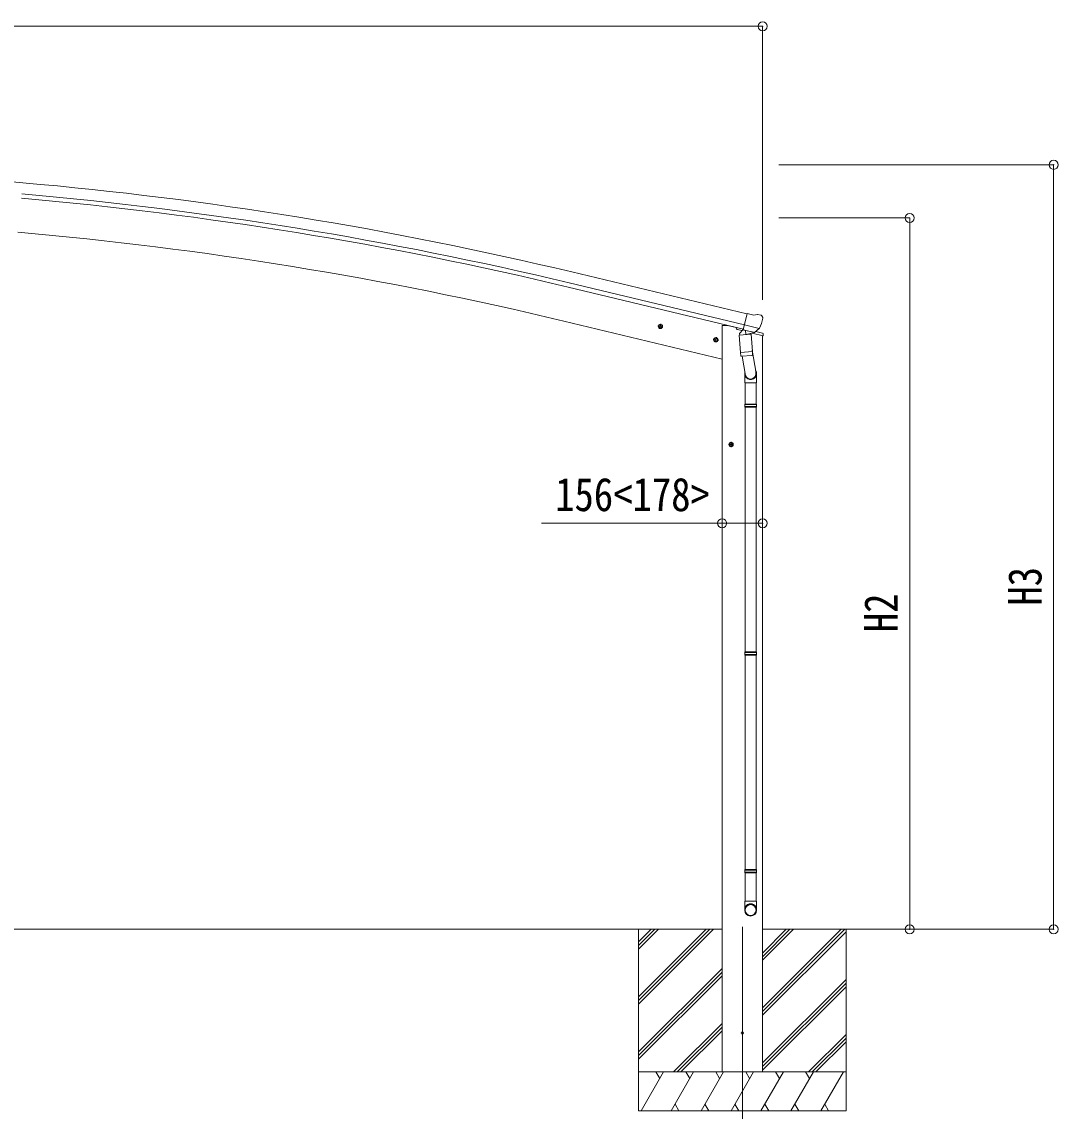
# Model space of a CAD drawing. Units: millimetres at full size, sheet at 1:35; details may follow other scales. Extents: x -9783 to 9892, y -6828 to 6752.
# Drawn here: x -3295 to 701, y -1671 to 2533 of the extents above; entities that cross this region are included whole.
import ezdxf
from ezdxf.enums import TextEntityAlignment as Align

# ---------------------------------------------------------------- set-up
doc = ezdxf.new("R2010")
doc.units = ezdxf.units.MM
doc.header["$LTSCALE"] = 35
doc.header["$PDMODE"] = 32
doc.header["$PDSIZE"] = 35
for name, color, linetype, lineweight in [('0-0_0', 7, 'Continuous', 9), ('0-1_本体', 4, 'Continuous', 9), ('0-2_部品', 7, 'Continuous', 9), ('0-8_PARTS2', 2, 'Continuous', 9), ('0-A_寸法', 6, 'Continuous', 9)]:
    doc.layers.add(name, color=color, linetype=linetype, lineweight=lineweight)
doc.styles.add('ＭＳ ゴシック', font='')
doc.styles.get('ＭＳ ゴシック').set_extended_font_data('MS Gothic')

msp = doc.modelspace()

# ---------------------------------------------------------------- linework, layer by layer
at = {"layer": '0-0_0'}
for p, q in [((-7464.33, -968.88), (-595.36, -968.88)), ((-916.91, -968.88), (-916.91, -1668.88)), ((-916.91, -1229.61), (-656.18, -968.88)), ((-916.91, -1243.75), (-642.04, -968.88)), ((-916.91, -1257.89), (-627.89, -968.88)), ((-916.91, -1045.76), (-840.03, -968.88)), ((-916.91, -1031.62), (-854.17, -968.88)), ((-916.91, -1017.47), (-868.33, -968.89)), ((-868.32, -968.89), (-868.31, -968.88)), ((-439.16, -1088.51), (-319.53, -968.88)), ((-439.16, -1074.37), (-333.67, -968.88)), ((-439.16, -1060.23), (-347.81, -968.88)), ((-439.16, -1272.36), (-135.69, -968.89)), ((-439.16, -1286.5), (-121.55, -968.89)), ((-439.16, -1300.64), (-116.91, -978.39)), ((-438.66, -968.88), (-3.48, -968.88)), ((-116.91, -968.88), (-116.91, -1668.88)), ((-916.91, -1441.74), (-594.66, -1119.49)), ((-916.91, -1455.88), (-594.66, -1133.63)), ((-916.91, -1470.02), (-594.66, -1147.77)), ((-439.16, -1484.49), (-116.91, -1162.24)), ((-439.16, -1498.63), (-116.91, -1176.38)), ((-439.16, -1512.77), (-116.91, -1190.52)), ((-781.92, -1518.88), (-594.66, -1331.62)), ((-767.77, -1518.88), (-594.66, -1345.76)), ((-753.63, -1518.88), (-594.66, -1359.9)), ((-261.42, -1518.88), (-116.91, -1374.37)), ((-247.27, -1518.88), (-116.91, -1388.51)), ((-233.13, -1518.88), (-116.91, -1402.65)), ((-116.91, -1518.88), (-916.91, -1518.88)), ((-906.62, -1668.88), (-820.02, -1518.88)), ((-835.02, -1544.86), (-850.02, -1518.88)), ((-791.15, -1668.88), (-704.55, -1518.88)), ((-719.55, -1544.86), (-734.55, -1518.88)), ((-675.68, -1668.88), (-589.08, -1518.88)), ((-604.08, -1544.86), (-619.08, -1518.88)), ((-560.21, -1668.88), (-473.61, -1518.88)), ((-488.61, -1544.86), (-503.61, -1518.88)), ((-444.74, -1668.88), (-358.14, -1518.88)), ((-373.14, -1544.86), (-388.14, -1518.88)), ((-329.27, -1668.88), (-242.67, -1518.88)), ((-272.67, -1518.88), (-257.67, -1544.86)), ((-213.8, -1668.88), (-127.2, -1518.88)), ((-916.91, -1668.88), (-116.91, -1668.88)), ((-776.15, -1642.9), (-761.15, -1668.88)), ((-660.68, -1642.9), (-645.68, -1668.88)), ((-545.21, -1642.9), (-530.21, -1668.88)), ((-429.74, -1642.9), (-414.74, -1668.88)), ((-314.27, -1642.9), (-299.27, -1668.88)), ((-198.8, -1642.9), (-183.8, -1668.88))]:
    msp.add_line(p, q, dxfattribs=at)
at = {"layer": '0-1_本体'}
for p, q in [((-3982.69, 1971.5), (-3291.27, 1911.27)), ((-498.68, 1405.35), (-1174.36, 1567.3)), ((-508.76, 1363.37), (-1184.43, 1525.32)), ((-512.68, 1347.01), (-1188.35, 1508.96)), ((-594.16, 1231.12), (-1204.97, 1377.76)), ((-594.49, 1361.12), (-594.49, -1518.88)), ((-438.49, 1322.15), (-438.49, -1518.88))]:
    msp.add_line(p, q, dxfattribs=at)
msp.add_lwpolyline([(-594.49, 1361.12), (-574.49, 1361.12), (-540.65, 1353)], dxfattribs=at)
for centre, radius, start, end in [((-4547.12, -12503.95), 14469.82, 76.52099, 85.02099), ((-4547.12, -12503.95), 14409.82, 76.52099, 85.02099), ((-4547.12, -12503.95), 14426.65, 76.52099, 85.02099), ((-4564.54, -12617.05), 14392.42, 76.50111, 84.99887)]:
    msp.add_arc(centre, radius, start, end, dxfattribs=at)
at = {"layer": '0-2_部品'}
for p, q in [((-472.28, 1401.06), (-498.21, 1407.29)), ((-472.28, 1401.06), (-459.02, 1403.76)), ((-444.54, 1400.58), (-457.72, 1403.74)), ((-441.44, 1398.33), (-437.59, 1392.03)), ((-437.22, 1389.75), (-437.5, 1388.6)), ((-822.96, 1355.06), (-842.41, 1359.73)), ((-839.98, 1359.15), (-834.82, 1364.59)), ((-837.85, 1351.95), (-839.98, 1359.15)), ((-835.02, 1347.67), (-830.35, 1367.12)), ((-834.82, 1364.59), (-827.52, 1362.84)), ((-827.52, 1362.84), (-825.39, 1355.64)), ((-540.65, 1353.78), (-540.65, 1350.46)), ((-517.93, 1341.06), (-536.82, 1345.6)), ((-513.94, 1345.66), (-527.25, 1330.34)), ((-512.99, 1345.72), (-513.94, 1345.66)), ((-451.28, 1349.44), (-508.78, 1363.25)), ((-468.13, 1334.53), (-451.75, 1349.03)), ((-609.13, 1303.31), (-628.58, 1307.98)), ((-626.16, 1307.4), (-620.99, 1312.84)), ((-624.02, 1300.2), (-626.16, 1307.4)), ((-621.19, 1295.92), (-616.52, 1315.37)), ((-620.99, 1312.84), (-613.69, 1311.09)), ((-613.69, 1311.09), (-611.56, 1303.89)), ((-528.35, 1323.89), (-482.66, 1327.08)), ((-523.68, 1257.05), (-528.35, 1323.89)), ((-527.25, 1330.34), (-526.81, 1324)), ((-509.91, 1343.25), (-511.44, 1343.62)), ((-473.2, 1334.44), (-509.91, 1343.25)), ((-503.96, 1341.43), (-502.94, 1326.82)), ((-475.75, 1332.43), (-501.56, 1325.99)), ((-484.44, 1330.26), (-484.21, 1326.98)), ((-482.66, 1327.08), (-477.99, 1260.25)), ((-436.1, 1321.42), (-478.8, 1331.67)), ((-470.84, 1333.97), (-478.36, 1335.77)), ((-475.04, 1334.21), (-474.99, 1333.47)), ((-471.67, 1334.07), (-473.2, 1334.44)), ((-464.6, 1337.52), (-438.4, 1331.23)), ((-436.1, 1328.31), (-436.1, 1321.42)), ((-478.33, 1265.13), (-463.81, 1177.36)), ((-523.68, 1257.05), (-477.99, 1260.25)), ((-523.67, 1257.05), (-522.78, 1244.36)), ((-478.97, 1245.64), (-520.67, 1242.73)), ((-517.16, 1242.97), (-504.51, 1168.04)), ((-477.13, 1247.78), (-478, 1260.25)), ((-477.53, 1246.42), (-477.52, 1246.42)), ((-507.66, 1174.86), (-507.66, 1140.2)), ((-507.66, 1140.2), (-461.66, 1140.2)), ((-505.66, 1140.2), (-505.66, 1057.68)), ((-463.66, 1140.2), (-463.66, 1057.68)), ((-461.66, 1140.2), (-461.66, 1174.55)), ((-507.66, 1055.68), (-506.66, 1057.68)), ((-507.66, 1055.68), (-461.66, 1055.68)), ((-507.66, 1055.68), (-507.66, 1047.68)), ((-506.66, 1057.68), (-462.66, 1057.68)), ((-461.66, 1055.68), (-462.66, 1057.68)), ((-507.66, 1047.68), (-461.66, 1047.68)), ((-507.66, 1047.68), (-506.66, 1045.68)), ((-506.66, 1045.68), (-462.66, 1045.68)), ((-505.66, 1045.68), (-505.66, 101.49)), ((-463.66, 1045.68), (-463.66, 101.49)), ((-570.16, 901.62), (-550.16, 901.62)), ((-566.66, 905.37), (-560.16, 909.13)), ((-560.16, 891.62), (-560.16, 911.62)), ((-560.16, 909.13), (-553.66, 905.37)), ((-553.66, 897.87), (-560.16, 894.11)), ((-553.66, 905.37), (-553.66, 897.87)), ((-507.66, 99.49), (-506.66, 101.49)), ((-507.66, 99.49), (-461.66, 99.49)), ((-507.66, 99.49), (-507.66, 91.49)), ((-507.66, 91.49), (-461.66, 91.49)), ((-507.66, 91.49), (-506.66, 89.49)), ((-506.66, 101.49), (-462.66, 101.49)), ((-506.66, 89.49), (-462.66, 89.49)), ((-505.66, 89.49), (-505.66, -738.43)), ((-463.66, 89.49), (-463.66, -738.43)), ((-461.66, 99.49), (-462.66, 101.49)), ((-507.66, -740.43), (-506.66, -738.43)), ((-507.66, -740.43), (-461.66, -740.43)), ((-507.66, -740.43), (-507.66, -748.43)), ((-507.66, -748.43), (-461.66, -748.43)), ((-507.66, -748.43), (-506.66, -750.43)), ((-506.66, -738.43), (-462.66, -738.43)), ((-506.66, -750.43), (-462.66, -750.43)), ((-505.66, -750.43), (-505.66, -860.43)), ((-463.66, -750.43), (-463.66, -860.43)), ((-461.66, -740.43), (-462.66, -738.43)), ((-507.66, -894.58), (-507.66, -860.43)), ((-507.66, -860.43), (-461.66, -860.43)), ((-461.66, -894.58), (-461.66, -860.43))]:
    msp.add_line(p, q, dxfattribs=at)
for points in [[(-503.64, 1341.84), (-513.36, 1344.18), (-498.21, 1407.29)], [(-825.39, 1355.64), (-830.55, 1350.2), (-837.85, 1351.95)], [(-451.01, 1350.02), (-451.59, 1349.18), (-451.75, 1349.03)], [(-611.56, 1303.89), (-616.73, 1298.45), (-624.02, 1300.2)], [(-503.64, 1341.84), (-503.4, 1341.69), (-478.64, 1335.74), (-478.36, 1335.77)], [(-461.66, 1055.68), (-461.66, 1047.68), (-462.66, 1045.68)], [(-560.16, 894.11), (-566.66, 897.87), (-566.66, 905.37)], [(-461.66, 99.49), (-461.66, 91.49), (-462.66, 89.49)], [(-461.66, -740.43), (-461.66, -748.43), (-462.66, -750.43)]]:
    msp.add_lwpolyline(points, dxfattribs=at)
for centre, radius in [((-832.68, 1357.39), 8.5), ((-832.68, 1357.39), 7.7), ((-832.68, 1357.39), 6.5), ((-618.86, 1305.64), 8.5), ((-618.86, 1305.64), 7.7), ((-618.86, 1305.64), 6.5), ((-560.16, 901.62), 8.5), ((-560.16, 901.62), 7.7), ((-560.16, 901.62), 6.5)]:
    msp.add_circle(centre, radius, dxfattribs=at)
at = {"layer": '0-2_部品', "color": 4}
msp.add_circle((-516.41, -1368.88), 4.5, dxfattribs=at)
at = {"layer": '0-2_部品'}
for centre, radius, start, end in [((-458.42, 1400.82), 3, 76.5, 101.5), ((-634.3, 1435.85), 202.4, 334.90875, 346.5), ((-445.71, 1395.71), 5, 31.5, 76.5), ((-535.65, 1350.46), 5, 180, 256.5), ((-511.32, 1344.11), 0.5, 221.23754, 256.5), ((-504.56, 1341.35), 0.604, 7.79405, 79.40158), ((-501.91, 1326.97), 1.03, 188.03431, 289.96103), ((-475.99, 1333.4), 1, 284, 4), ((-474.54, 1334.25), 0.5, 76.5, 184), ((-471.56, 1334.56), 0.5, 256.5, 291.76246), ((-439.1, 1328.31), 3, 0, 76.5), ((-520.81, 1244.72), 2, 190.53157, 274), ((-479.11, 1247.64), 2, 274, 322.59038), ((-479.07, 1247.61), 1.95, 322.52234, 4.95983)]:
    msp.add_arc(centre, radius, start, end, dxfattribs=at)
for centre, major_axis, ratio, start_param, end_param in [((-440.14, 1390.46), (1.57, -2.57), 0.99628, 0.7835347, 1.5707963), ((-470.14, 1336.89), (0.73, -2.92), 0.997631, 5.8041905, 5.8929484), ((-470.17, 1337.02), (-2.63, 3.16), 0.650902, 2.1145521, 2.1873627), ((-470.12, 1336.79), (0.73, -2.92), 0.997631, 5.965759, 6.7621801), ((-484.66, 1174.86), (-23, 0), 0.996195, 6.0000678, 10.0103449), ((-484.66, 1174.86), (-21, 0), 0.996195, 0.3319459, 3.3482706), ((-484.66, -892.83), (23, 0), 0.996195, 6.2831853, 9.424778), ((-484.66, -894.58), (23, 0), 0.996195, 6.2831853, 9.424778), ((-484.66, -894.58), (0, -23.43), 0.981806, 4.712389, 7.8539816)]:
    msp.add_ellipse(centre, major_axis=major_axis, ratio=ratio, start_param=start_param, end_param=end_param, dxfattribs=at)
msp.add_ellipse((-484.66, -894.58), major_axis=(-21, 0), ratio=0.996195, dxfattribs=at)
at = {"layer": '0-8_PARTS2'}
msp.add_line((-516.41, -959.67), (-516.41, -1809.91), dxfattribs=at)
at = {"layer": '0-A_寸法'}
for p, q in [((-438.49, 2515.02), (-7620.49, 2515.02)), ((-438.49, 2515.02), (-438.49, 1460.2)), ((683.8, 1980.7), (-375.64, 1980.7)), ((683.8, -968.88), (683.8, 1980.7)), ((128.78, 1775.8), (-375.64, 1775.8)), ((128.78, -968.88), (128.78, 1775.8)), ((-594.49, 597.89), (-1290.65, 597.89)), ((-594.49, 597.89), (-438.49, 597.89)), ((128.78, -968.88), (-375.64, -968.88)), ((683.8, -968.88), (128.78, -968.88))]:
    msp.add_line(p, q, dxfattribs=at)
for p in [(-438.49, 2515.02), (683.8, 1980.7), (128.78, 1775.8), (-594.49, 597.89), (-438.49, 597.89), (128.78, -968.88), (683.8, -968.88)]:
    msp.add_point(p, dxfattribs=at)

# ---------------------------------------------------------------- texts
at = {"layer": '0-A_寸法', "color": 7, "style": 'ＭＳ ゴシック', "width": 0.85}
msp.add_text('156<178>', height=129, dxfattribs=at).set_placement((-1238.49, 605.89), align=Align.BOTTOM_LEFT)
for s, p in [('H3', (675.8, 279.91)), ('H2', (120.78, 177.46))]:
    msp.add_text(s, height=129, rotation=90, dxfattribs=at).set_placement(p, align=Align.BOTTOM_LEFT)

doc.saveas('drawing.dxf')
